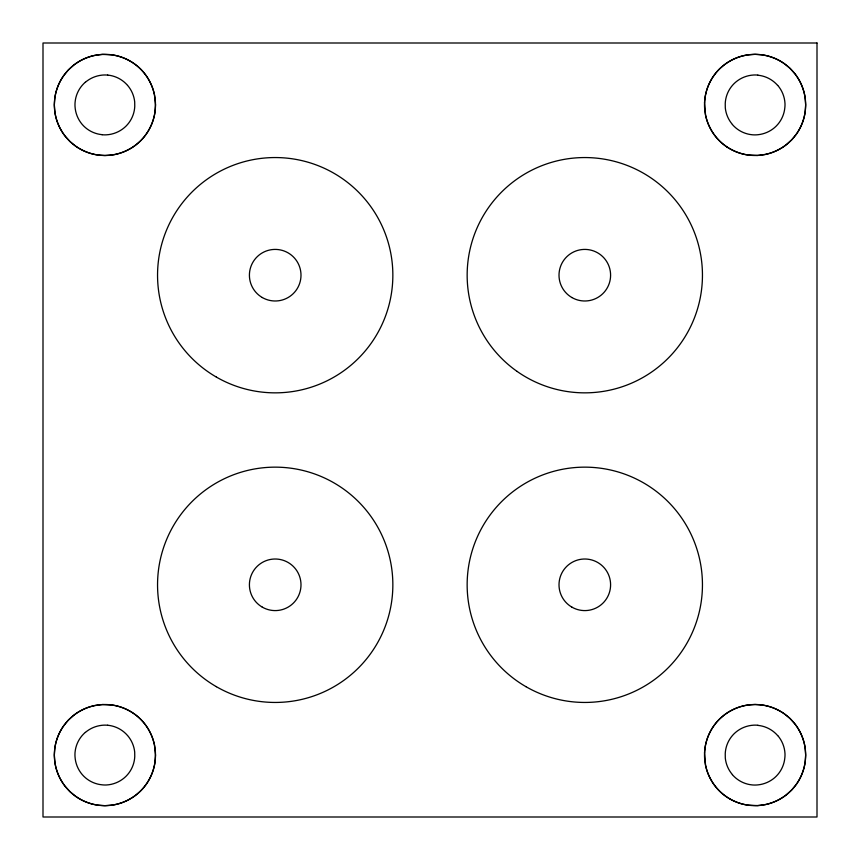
<?xml version="1.0" encoding="UTF-8"?>
<svg xmlns="http://www.w3.org/2000/svg" width="860" height="860" viewBox="0 0 860 860"><rect width="100%" height="100%" fill="white"/><g stroke="black" fill="none" stroke-linecap="round" stroke-linejoin="round"><path stroke-width="1.29" d="M757.907 725.27A28.713 28.713 0 0 0 753.564 725.173A30.347 30.347 0 0 0 735.579 732.397A29.788 29.788 0 0 0 725.238 753.661L725.303 758.111A30.078 30.078 0 0 0 732.387 774.58M732.408 774.72A29.917 29.917 0 0 0 752.242 784.933A28.659 28.659 0 0 0 758.111 784.868A30.444 30.444 0 0 0 774.58 777.773A29.917 29.917 0 0 0 784.825 757.907A28.735 28.735 0 0 0 784.986 753.564A30.347 30.347 0 0 0 777.762 735.579M757.789 725.367A29.917 29.917 0 0 1 777.666 735.601M757.907 75.11A28.713 28.713 0 0 0 753.564 75.013A30.347 30.347 0 0 0 735.579 82.237A29.788 29.788 0 0 0 725.238 103.501L725.303 107.951A30.078 30.078 0 0 0 732.387 124.42M732.408 124.56A29.917 29.917 0 0 0 752.242 134.773A28.659 28.659 0 0 0 758.111 134.708A30.444 30.444 0 0 0 774.58 127.613A29.917 29.917 0 0 0 784.825 107.747A28.735 28.735 0 0 0 784.986 103.404A30.347 30.347 0 0 0 777.762 85.419M757.789 75.207A29.917 29.917 0 0 1 777.666 85.441M102.093 134.73A28.713 28.713 0 0 0 106.436 134.827A30.347 30.347 0 0 0 124.42 127.602A29.788 29.788 0 0 0 134.762 106.339L134.697 101.888A30.078 30.078 0 0 0 127.613 85.419M102.103 134.665A29.917 29.917 0 0 1 82.216 124.431A30.347 30.347 0 0 1 75.024 106.436A28.735 28.735 0 0 1 75.11 102.093A29.917 29.917 0 0 1 85.29 82.237M107.65 75.078A29.917 29.917 0 0 1 127.484 85.301M85.419 82.227A30.444 30.444 0 0 1 101.899 75.142A28.659 28.659 0 0 1 107.747 75.11M85.29 732.397A29.917 29.917 0 0 0 75.056 752.285A28.735 28.735 0 0 0 75.013 756.596A30.347 30.347 0 0 0 82.237 774.58A29.917 29.917 0 0 0 102.103 784.825A28.713 28.713 0 0 0 106.436 784.986A30.347 30.347 0 0 0 124.42 777.762A29.788 29.788 0 0 0 134.762 756.499L134.697 752.048A30.078 30.078 0 0 0 127.613 735.579M107.65 725.238A29.917 29.917 0 0 1 127.484 735.461M85.419 732.387A30.444 30.444 0 0 1 101.899 725.303A28.659 28.659 0 0 1 107.747 725.27M155.488 104.92L154.983 112.079A51.138 51.138 0 0 1 144.727 136.127A48.504 48.504 0 0 1 139.793 141.577L135.901 144.899A51.675 51.675 0 0 1 112.574 154.907L104.931 155.52L97.76 154.994A51.546 51.546 0 0 1 75.637 146.157L70.069 141.61L64.941 135.901A51.675 51.675 0 0 1 54.943 112.574L54.32 104.931L54.846 97.76A51.514 51.514 0 0 1 63.683 75.637L68.23 70.069L73.939 64.941A51.783 51.783 0 0 1 94.751 55.405L102.361 54.384L112.079 54.846A51.471 51.471 0 0 1 136.117 65.113A48.837 48.837 0 0 1 143.287 71.95L144.899 73.939A51.299 51.299 0 0 1 154.456 94.74L155.488 104.92M155.488 755.08L154.983 762.239A51.138 51.138 0 0 1 144.727 786.287A48.504 48.504 0 0 1 139.793 791.737L135.901 795.059A51.675 51.675 0 0 1 112.574 805.067L104.931 805.68L97.76 805.154A51.546 51.546 0 0 1 75.637 796.317L70.069 791.77L64.941 786.062A51.675 51.675 0 0 1 54.943 762.734L54.32 755.091L54.846 747.92A51.514 51.514 0 0 1 63.683 725.797L68.23 720.228L73.939 715.101A51.783 51.783 0 0 1 94.751 705.566L102.361 704.544L112.079 705.007A51.471 51.471 0 0 1 136.117 715.273A48.837 48.837 0 0 1 143.287 722.11L144.899 724.099A51.299 51.299 0 0 1 154.456 744.9L155.488 755.08M704.566 102.523L705.544 115.1A51.299 51.299 0 0 0 715.111 135.891L716.713 137.89A48.837 48.837 0 0 0 723.873 144.727A51.471 51.471 0 0 0 747.92 154.983L757.638 155.456L765.25 154.445A51.783 51.783 0 0 0 786.062 144.888L791.77 139.772L796.328 134.203A51.514 51.514 0 0 0 805.143 112.079L805.68 104.909L805.067 97.266A51.675 51.675 0 0 0 795.048 73.949L789.932 68.23L784.363 63.683A51.546 51.546 0 0 0 762.239 54.857L755.069 54.32L747.426 54.932A51.675 51.675 0 0 0 724.109 64.951L720.207 68.263A48.504 48.504 0 0 0 715.262 73.713A51.138 51.138 0 0 0 705.028 97.76L704.566 102.523M704.566 752.683L705.544 765.26A51.299 51.299 0 0 0 715.111 786.051L716.713 788.05A48.837 48.837 0 0 0 723.873 794.887A51.471 51.471 0 0 0 747.92 805.143L757.638 805.616L765.25 804.605A51.783 51.783 0 0 0 786.062 795.048L791.77 789.932L796.328 784.363A51.514 51.514 0 0 0 805.143 762.239L805.68 755.069L805.067 747.426A51.675 51.675 0 0 0 795.048 724.109L789.932 718.39L784.363 713.843A51.546 51.546 0 0 0 762.239 705.017L755.069 704.48L747.426 705.092A51.675 51.675 0 0 0 724.109 715.111L720.207 718.422A48.504 48.504 0 0 0 715.262 723.873A51.138 51.138 0 0 0 705.028 747.92L704.566 752.683M817 43L43 43L43 817L817 817L817 43M517.064 371.391A117.648 117.648 0 0 0 701.975 285.767A117.648 117.648 0 0 0 535.371 168.442A117.648 117.648 0 0 0 517.064 371.391M216.376 377.088A117.648 117.648 0 0 0 392.848 275.2A117.648 117.648 0 0 0 216.376 173.311A117.648 117.648 0 0 0 216.376 377.088M525.976 686.688A117.648 117.648 0 0 0 702.448 584.8A117.648 117.648 0 0 0 525.976 482.911A117.648 117.648 0 0 0 525.976 686.688M216.376 686.688A117.648 117.648 0 0 0 392.848 584.8A117.648 117.648 0 0 0 216.376 482.911A117.648 117.648 0 0 0 216.376 686.688M76.572 796.962A50.568 50.568 0 0 0 155.359 758.692A50.568 50.568 0 0 0 82.829 709.597A50.568 50.568 0 0 0 76.572 796.962M76.572 146.802A50.568 50.568 0 0 0 155.359 108.532A50.568 50.568 0 0 0 82.829 59.437A50.568 50.568 0 0 0 76.572 146.802M726.732 146.802A50.568 50.568 0 0 0 805.519 108.532A50.568 50.568 0 0 0 732.989 59.437A50.568 50.568 0 0 0 726.732 146.802M729.796 798.875A50.568 50.568 0 0 0 805.648 755.08A50.568 50.568 0 0 0 729.796 711.284A50.568 50.568 0 0 0 729.796 798.875M262.3 607.138A25.8 25.8 0 0 0 301 584.8A25.8 25.8 0 0 0 262.3 562.462A25.8 25.8 0 0 0 262.3 607.138M571.9 607.138A25.8 25.8 0 0 0 610.6 584.8A25.8 25.8 0 0 0 571.9 562.462A25.8 25.8 0 0 0 571.9 607.138M262.3 297.538A25.8 25.8 0 0 0 301 275.2A25.8 25.8 0 0 0 262.3 252.861A25.8 25.8 0 0 0 262.3 297.538M571.9 297.538A25.8 25.8 0 0 0 610.6 275.2A25.8 25.8 0 0 0 571.9 252.861A25.8 25.8 0 0 0 571.9 297.538"/></g></svg>
